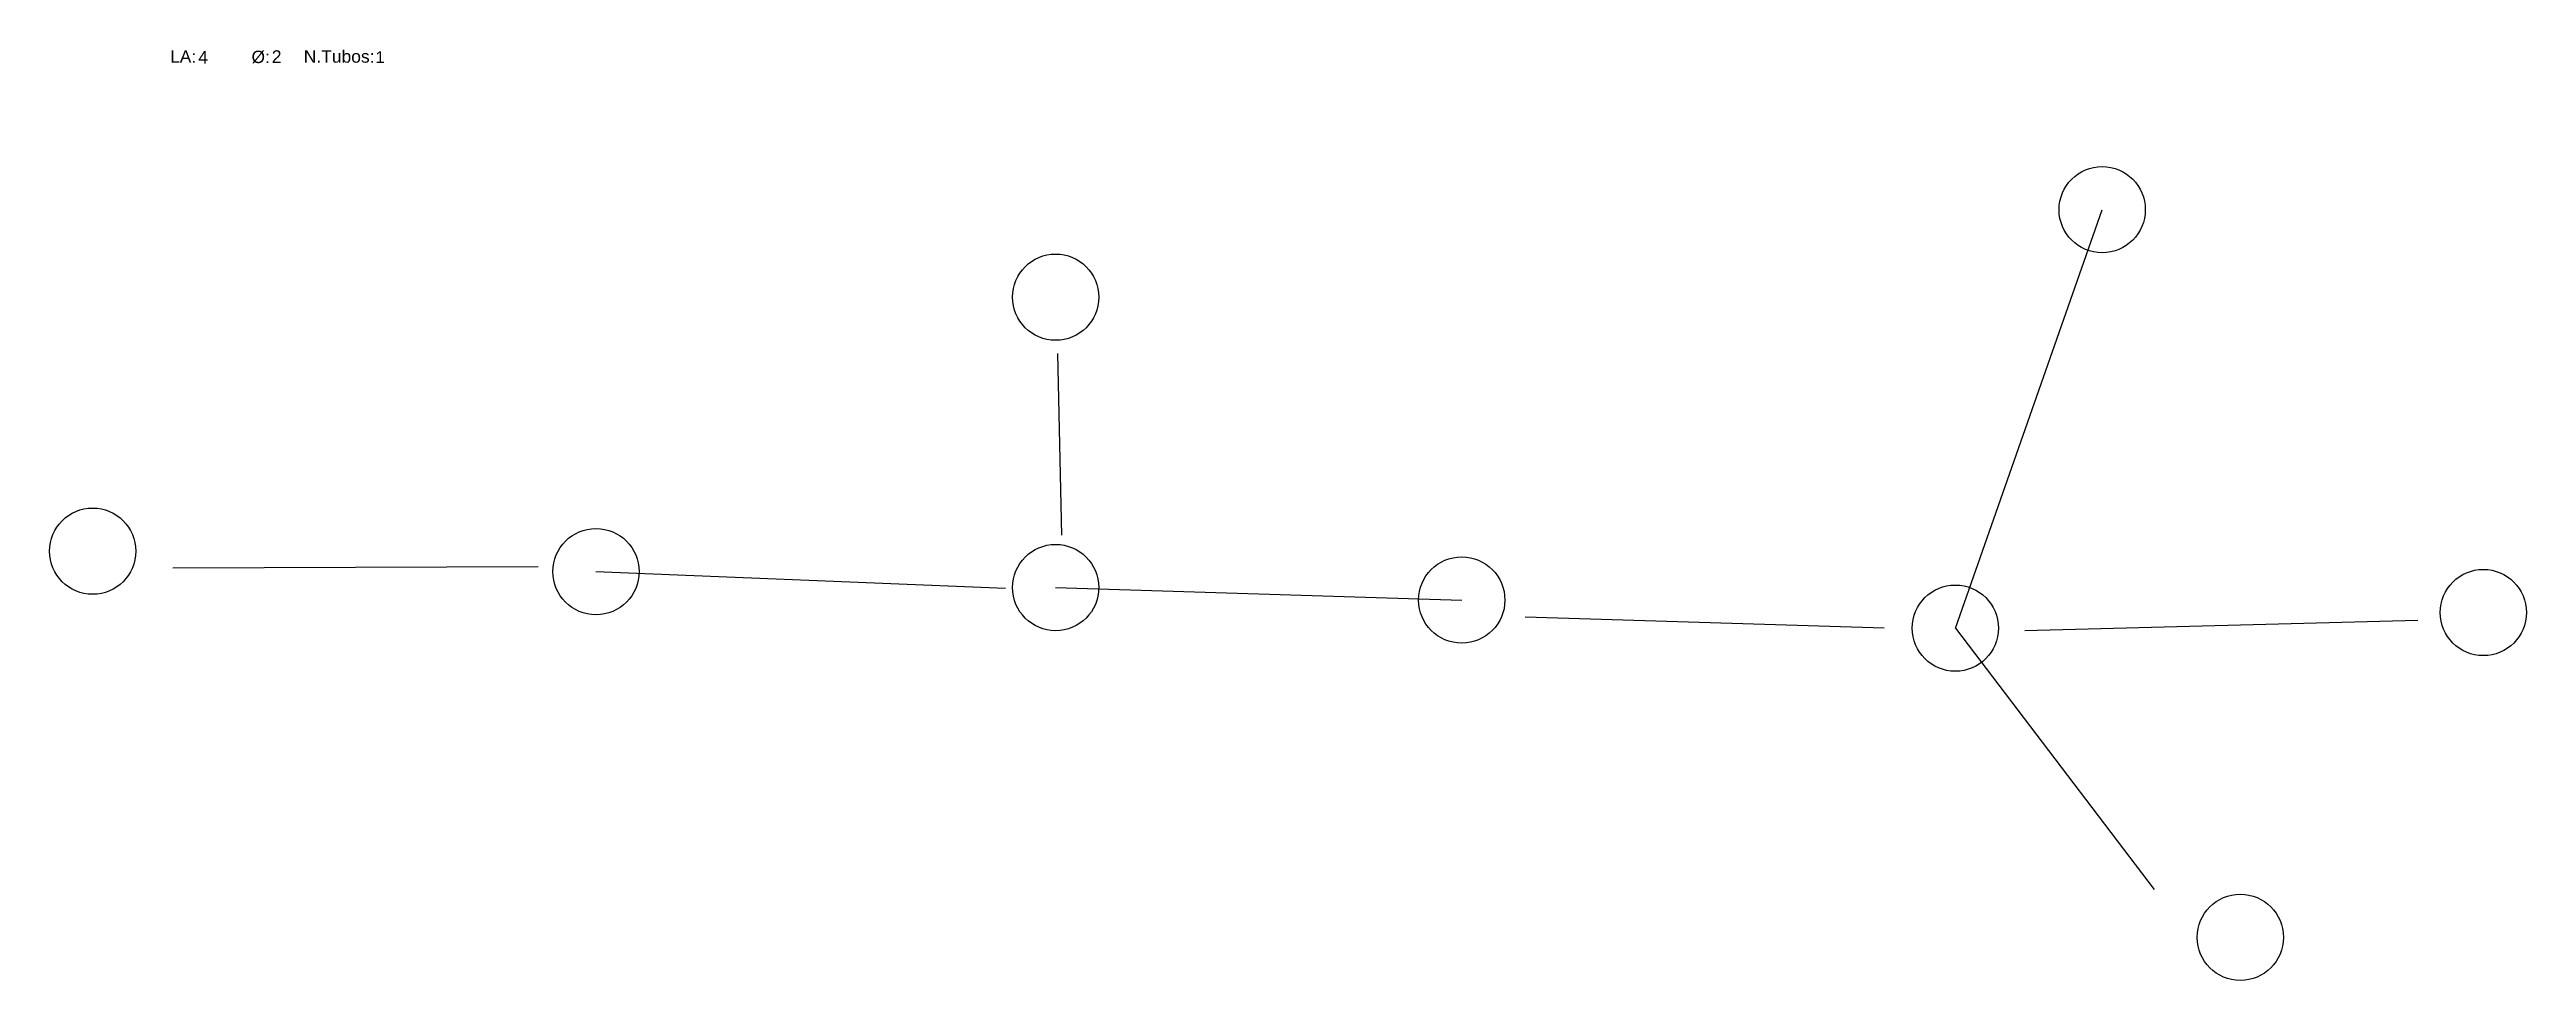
# Model space of a CAD drawing. Header units: metres. Extents: x 0 to 1682, y 0 to 1444.
# Drawn here: x 1675.66 to 1682.45, y 1441.36 to 1443.91 of the extents above; entities outside this region: 1.
import ezdxf

# ---------------------------------------------------------------- set-up
doc = ezdxf.new("R2010")
doc.units = ezdxf.units.M
doc.styles.get("Standard").update_dxf_attribs({"font": 'arial.ttf'})

# ---------------------------------------------------------------- blocks, each defined once
blk = doc.blocks.new('LA')
for s, p in [('LA:', (0.0327, 0.0372)), ('Ø:', (0.2558, 0.0361))]:
    blk.add_text(s, height=0.03396, rotation=359.52296).set_placement(p)
blk.add_text('N.Tubos:', height=0.03425).set_placement((0.3991, 0.037))
for tag, p, height in [('RESULTADO', (0.1096, 0.0345), 0.0348), ('DIAMETRODELTUBO', (0.3113, 0.0361), 0.0348), ('NUMERODETUBOS', (0.596, 0.0358), 0.0326)]:
    blk.add_attdef(tag, p, '', height=height)

msp = doc.modelspace()

# ---------------------------------------------------------------- linework, layer by layer
msp.add_lwpolyline([(0, 0), (0.6, 0), (0.6, 0.15), (0, 0.15)], close=True)
for points in [[(1680.8882, 1442.3227, 0), (1681.291, 1443.4704, 0)], [(1678.437, 1442.5781, 0), (1678.4263, 1443.0761, 0)], [(1675.9983, 1442.4881, 106.75), (1677.0003, 1442.4921, 0)], [(1677.1592, 1442.4778, 0), (1678.2827, 1442.4325, 0)], [(1678.4201, 1442.434, 0), (1679.5342, 1442.3998, 0)], [(1679.7084, 1442.3539, 0), (1680.6925, 1442.3233, 0)], [(1681.0787, 1442.3162, 0), (1682.1572, 1442.3446, 0)], [(1680.8882, 1442.3227, 0), (1681.4332, 1441.6057, 0)]]:
    msp.add_polyline3d(points)
for centre in [(1681.291, 1443.4704), (1678.4201, 1443.2305), (1675.7786, 1442.5338), (1677.1592, 1442.4778), (1678.4201, 1442.434), (1679.5342, 1442.3998), (1682.3365, 1442.3655), (1680.8882, 1442.3227), (1681.6698, 1441.4746)]:
    msp.add_circle(centre, 0.1183)

# ---------------------------------------------------------------- block references
msp.add_blockref('LA', (1675.9585, 1443.8367)).add_auto_attribs({'DIAMETRODELTUBO': '2', 'RESULTADO': '4', 'NUMERODETUBOS': '1'})

doc.saveas('drawing.dxf')
